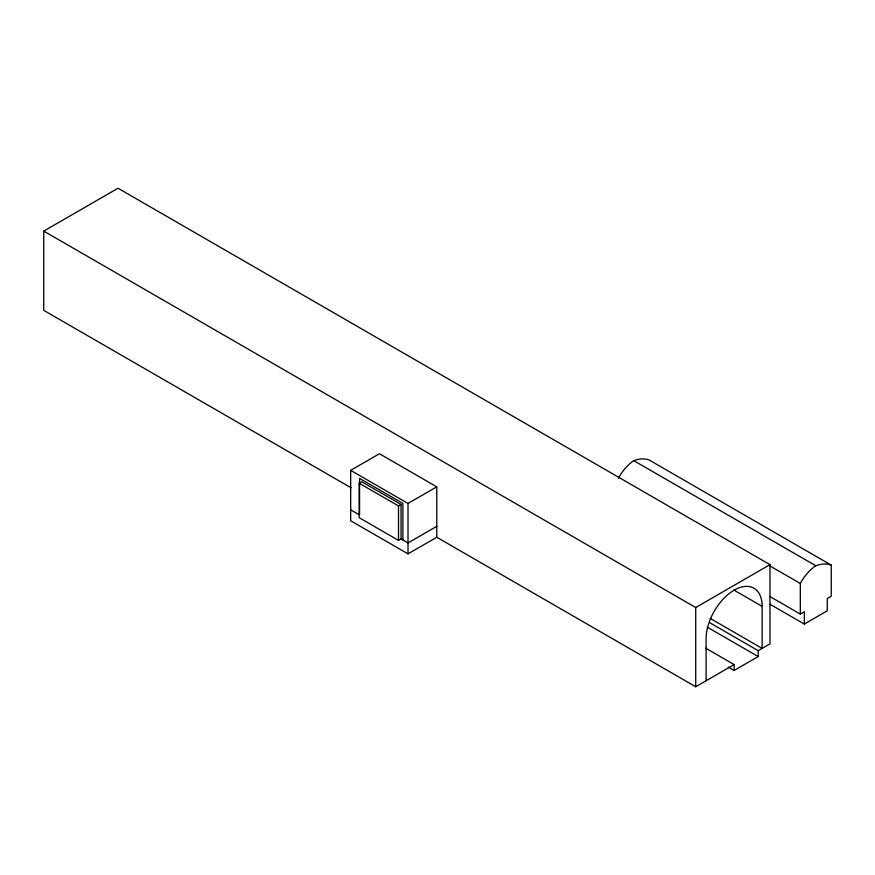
<?xml version="1.0" encoding="UTF-8"?>
<svg xmlns="http://www.w3.org/2000/svg" width="875" height="875" viewBox="0 0 875 875"><rect width="100%" height="100%" fill="white"/><g stroke="black" fill="none" stroke-linecap="round" stroke-linejoin="round"><path stroke-width="1.31" d="M351.072 487.78L43.75 310.352L43.75 231.109L118.016 188.234L769.978 564.648L769.978 643.891L758.209 650.683L709.702 622.672M436.778 537.261L408.013 553.864L350.678 520.756L350.678 470.345L379.444 453.742L436.778 486.85L436.778 537.261L695.723 686.766L734.125 664.584L734.125 670.469L728.208 667.056M401.056 538.913L398.508 540.389L359.198 517.694L359.198 483.219L361.747 481.753L401.056 504.448L401.056 538.913L408.013 542.938L436.778 526.334M359.198 483.219L398.508 505.925L401.056 504.448M350.678 470.345L408.013 503.453L436.778 486.85M43.75 231.109L695.723 607.523L769.978 564.648M769.573 596.345L800.308 614.086L804.311 611.778L804.311 624.072L827.247 610.827L827.247 598.533L831.25 596.225L831.25 565.13L649.239 460.042A47.917 27.661 -60 0 0 633.763 460.655A33.25 19.195 -60 0 0 618.297 478.384M734.125 670.469L758.209 656.567L758.209 650.683M633.763 460.655L815.773 565.742A47.917 27.661 -60 0 1 831.25 565.13M769.573 565.731L800.308 583.472L800.308 614.086M770.033 604.275L804.311 624.072M733.764 589.98L762.158 606.375L762.158 648.408L710.227 618.428M707.328 627.189L758.209 656.567M705.731 648.189L734.125 664.584M350.678 509.83L359.559 514.959L359.559 478.384L402.883 503.398L402.883 539.962M706.092 680.772L706.092 638.739A39.638 22.881 -60 0 1 734.125 590.188A39.638 22.881 -60 0 1 762.158 606.375M695.723 607.523L695.723 686.766M408.013 503.453L408.013 553.864M398.508 505.925L398.508 540.389M800.308 583.472A33.25 19.195 -60 0 1 815.773 565.742"/></g></svg>
